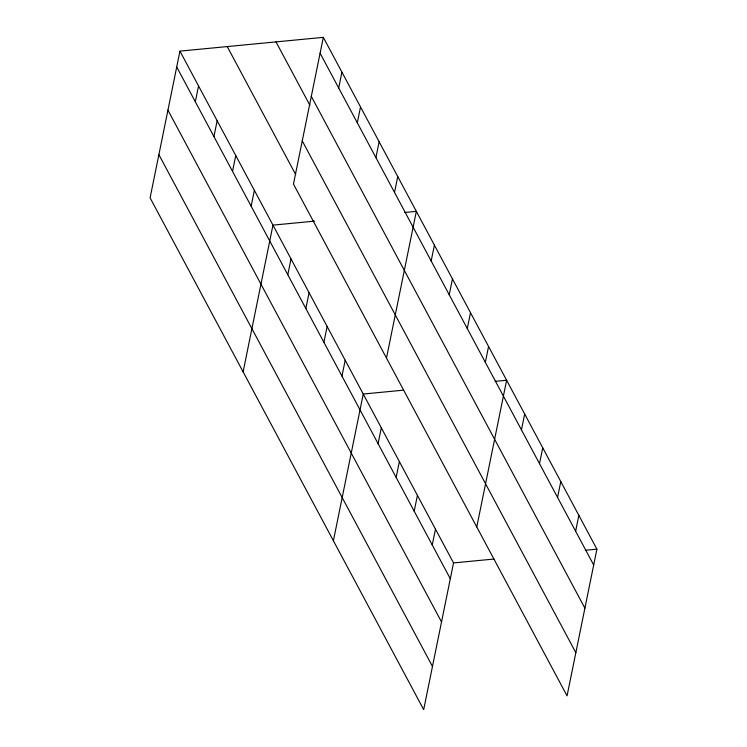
<?xml version="1.0" encoding="UTF-8"?>
<svg xmlns="http://www.w3.org/2000/svg" width="747" height="747" viewBox="0 0 747 747"><rect width="100%" height="100%" fill="white"/><g stroke="black" fill="none" stroke-linecap="round" stroke-linejoin="round"><path stroke-width="1.12" d="M179.943 51.123L150.091 197.843L423.68 709.65L453.532 562.93L179.943 51.123L323.32 37.35L596.909 549.157L567.057 695.877L293.468 184.07L323.32 37.35M195.322 101.769L198.553 85.924M213.931 136.57L217.153 120.725M232.532 171.371L235.753 155.525M251.141 206.172L254.363 190.336M243.111 371.857L272.963 225.136L314.506 221.14M287.8 274.756L291.022 258.91M338.699 87.997L341.921 72.151M305.859 308.539L309.081 292.693M357.299 122.797L360.53 106.952M323.909 342.313L327.139 326.476M375.909 157.598L379.131 141.762M341.967 376.096L345.189 360.25M394.509 192.399L397.731 176.563M333.395 540.753L363.247 394.033L403.641 390.149M386.488 358.084L416.34 211.364L404.799 212.475M378.085 443.653L381.306 427.807M431.168 260.983L434.399 245.147M396.143 477.426L399.365 461.59M449.227 294.766L452.449 278.92M414.193 511.209L417.424 495.364M467.286 328.54L470.507 312.704M432.252 544.993L435.473 529.147M485.345 362.323L488.566 346.477M476.773 526.98L506.625 380.26L495.084 381.362M521.453 429.88L524.683 414.034M539.511 463.663L542.733 447.817M557.57 497.437L560.792 481.591M575.629 531.22L578.85 515.374M453.532 562.93L493.926 559.045M585.368 550.259L596.909 549.157M320.099 53.196L593.678 564.993M311.312 96.382L584.892 608.189M276.007 41.897L309.93 105.355M302.255 140.884L575.844 652.691M227.256 46.575L295.653 174.527M176.722 66.969L450.31 578.766M167.935 110.154L441.524 621.962M158.878 154.657L432.466 666.455"/></g></svg>
